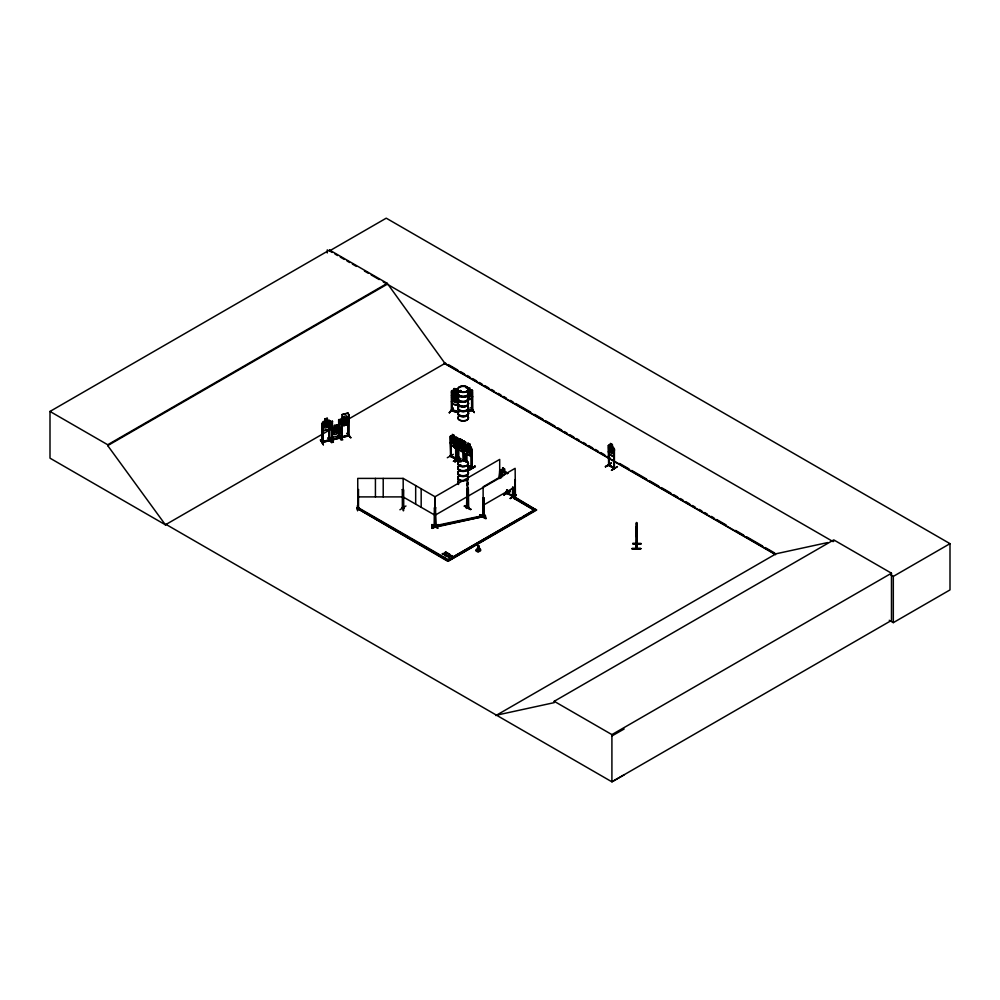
<?xml version="1.0" encoding="UTF-8"?>
<svg xmlns="http://www.w3.org/2000/svg" width="1000" height="1000" viewBox="0 0 1000 1000"><rect width="100%" height="100%" fill="white"/><g stroke="black" fill="none" stroke-linecap="round" stroke-linejoin="round"><path stroke-width="1.5" d="M636.725 525.837L636.712 525.125L636.487 533.175L636.625 528.725M632.25 548.888C658.637 548.55 614.3 549.338 640.763 548.488M632.275 548.312L640.763 548.538M636.6 529.163L636.475 533.55L636.35 532.275M478.275 548.15C477.488 540.65 482.463 554 477.137 550.725L478.237 545.737L477.75 548.25M636.712 548.062L636.312 548.713L636.5 526.438L636.362 528.85M641.175 543.663L632.688 543.425M636.712 523.837L636.625 524.837M636.413 531.462L636.538 529.963M636.375 534.9L636.413 536.675L636.712 532.863M636.375 548.688L636.775 543.837L636.362 548.062M477.738 551.025L478.175 545.925L477.137 550.725M322.025 442.362L329.725 440.425L329.812 439.725M328.95 440.138L322.025 441.688L329.725 439.75M331.65 439.938L339.438 437.975L338.713 437.45M348.738 435.625L340.95 437.6L341.788 436.925M460.962 391.362L460.387 390.462L459.625 390.95M465.85 387.6L466.5 387.238M466.312 387.775L466.475 387.25M460.863 465.012L459.487 465.225L460.5 465.812M465.95 454.125L466 461.637M466.087 462.188L466.15 454M466.512 462.025L466.45 462.163M476.863 550.3L478.15 545.788M431.712 525.037C439.85 527.7 440.45 531.15 432.038 524.487M470.412 509.6L464.375 506.15M464.625 506L470.675 509.4M470.675 509.137L464.663 505.65L464.35 506.225M479.787 515.138C482.537 512.987 492.638 524.225 479.812 515.062M480.062 514.913L486.112 518.312M479.738 550.6L478.612 545.837L479.875 550.15M471.812 410.562L472.525 409.712M637.112 544.288L637.062 525.4M636.312 548.3L636.538 522.55L636.663 548.75L637.137 543.95M323.1 430.825L329.062 429.263L329.975 426.825L329.1 429.312L323.1 430.825L322.312 428.762M338.725 435.85L339.562 433.312L338.725 435.85L332.688 437.312L331.975 435.213M453.15 439.938L454.525 438.638M468.787 448.688L470.637 447.688L469.387 449.6L470.7 453.038L468.988 449.85L467.575 451.312M459.562 448.2L458.888 450.163L454.263 447.488L453.65 438.762L454.35 438.275L458.913 440.988C460.487 444.588 460.887 455.012 454.312 447.438L453.65 438.762M466.875 454.387L467.537 452.562M467.6 452.525L466.925 454.487L462.3 451.825L461.775 443L459.925 441.938L459.925 446.188L461.775 447.25M614.237 454.9L613.575 456.712L609.113 454.062L608.45 451.488L608.987 454.15L613.625 456.825L614.3 454.95M463.825 450.163L463.1 452.025L458.488 449.475L463.212 452.088L463.9 444.1L463.2 442.9C462.612 441.112 456.525 440.675 458.575 440.262M471.138 456.362L471.8 448.462L469.95 446.5L470.812 447.9L470.812 452.15L469.812 453.4L467.962 452.35M471.925 454.55L471.188 456.463L466.587 453.762M468.475 389.1L468.512 388.913A5.312 3.062 0 0 0 460.538 386.325A5.312 3.062 0 0 0 460.538 391.637A5.312 3.062 0 0 0 468.5 388.988M471.65 399.1L472.525 396.613L471.65 399.1L467.887 399.762M444.85 555.513L445.462 553.625L448.013 553.3L445.462 554.012L444.85 555.513L444.862 553.675L444.363 555.237M448.75 557.375L449.45 554.125L448.762 556.3L446.25 555.938L448.837 555.6M448.75 557.762L449.925 554.4M444.938 553.35C439.025 553.562 445.838 555.275 445.55 551.875L446.037 552.537L445.55 551.875M444.938 553.737L445.55 552.25M449.45 554.125L448.837 555.988L446.25 556.325M323.35 444.8L320.337 439.837L323.387 444.75M332.987 442.337L329.988 437.388L333.387 441.887M339.25 435.337L342.713 439.925L339.312 435.425M455.275 395.012C454.513 398.375 451.362 396.2 454.837 394.35L453.275 391.312L455.188 394.137L456.65 392.287L457.463 392.5L455.875 394.663L457.562 397.75L455.175 395.2M445.538 553.688L446.037 552.15M448.263 557.487L448.762 555.925M605.4 466.8L611.15 463.2M399.925 509.762L405.975 505.988M447.312 457.725L453.338 454.325M460.85 458.638L454.925 461.85M504.188 495L503.775 494.4L509.787 490.962M510.175 491.488L504.087 494.913M403.137 507.463L402.2 507.463L402.2 508.312L402.962 508.363L403.162 489.588L403.562 508.562L402.962 507.413M403.288 508.088L403.162 478.35L435.2 496.85L435.175 526.65L435.85 525.612L435.012 526.075M403.413 508.5L403.713 489.9M451.125 455.725L450.238 455.462L450.913 455.838M456.438 447.088L456.1 459.55L455.887 446.775M457.85 460.538C460.238 461.388 456.7 459 458.738 460.1M435.2 525.837L434.387 525.688M435.288 525.925L434.6 525.562M471.35 468.025L471.525 449.35L472.137 468.2L471.463 467.812M507.125 492.738L507.8 493.113M507.188 490.363L507.188 493.512L507.4 490.238M512.562 495.85L513.387 496.025L508 493.188M329.975 426.825L329.975 420.712L329.038 420.087L323.088 421.587L322.312 422.663L322.137 442.525L329.925 440.562L329.1 440.125M332.537 439.25L332.537 439.925M338.65 437.5L339.55 437.463L339.412 438.2M339.462 438.175L331.85 440.075L331.725 421.425L332.55 421.4L331.85 421.575M341.838 437.575L341.737 418.9L341.025 419.075L341.062 437.75L347.875 435.363M348.762 435.15L347.95 435.15L348.738 434.95M348.837 435.838L341.25 437.738M357.562 505.425L357.562 510.625M357.6 510.613L357.6 505.387M608.35 465.213L614.3 468.65M609.225 464.8L608.612 464.412M609.025 464.925L608.337 464.562L609.225 465.475L609.163 451.562M613.787 467.713C613.288 467.425 602.2 460.387 614.575 468.562L608.612 465.087L608.45 445.387L608.862 465.55M449.613 412.7L453.338 408.325M435.562 507.675L435.775 526.362L435.025 507.987M466.863 507.75L467.35 507.4M466.475 508.338L467.362 508.1L467.075 489.487L466.475 508.338L467.25 508.162M467.6 507.013L468.263 507.3M483.038 515.925L483.925 516.362L483.837 497.875L483.1 498.062L483.837 497.875M515.425 498.175L515.138 468.325L483.1 486.825L483.237 516.725L483.3 498.188M467.175 396.775L468.562 394.363L470.012 396.287L470.863 396.05L469.087 393.787L470.763 390.838L468.512 393.363L467.188 391.613M460.825 390.65L459.95 390.65M460.825 390.95L459.675 391.262M459.263 446.538L460.525 444.775L459.288 441.475L460.913 444.487C461.637 441.475 464.012 444.038 461.35 445.262L462.663 448.7L460.95 445.525L459.538 446.975M467.3 450.875L468.562 449.113L467.325 445.8L468.913 448.762M461.025 465.387L460.288 465.65M462.775 447.812L461.775 449.075L459.925 448.013M339.513 433.375L339.562 427.2L337 427.038L337.038 424.812L334.45 425.412L334.575 427.788L331.9 429.15L332.75 428.175L338.663 426.763L339.513 427.3M348.088 422.25L348.862 421.175L348.9 415.125L348.075 413.013L342.075 414.525L341.238 423.175C342.337 425.175 351.538 420.925 346.213 422.587L346.337 424.963L343.787 425.613L346.337 424.963M451.512 395.375L452.312 394.775L458.175 396.388M453.988 393.025L456.55 393.663L453.988 393.025L454.075 395.4L451.562 395.475M453.988 395.3L452.863 395.763L452.863 400.012L454.113 402.175L456.463 402.825L457.725 401.35L457.725 397.1L456.463 396M451.475 401.525L452.25 404L458.2 405.575L452.3 403.95L451.6 401.488M458.375 412.7L451.525 410.75L451.562 390.887L451.587 410.775L458.4 412.675L458.338 394.125M451.562 390.887C455.2 391.425 452.7 387.175 456.6 389.175L456.562 391.5M452.375 392.25L451.55 392.212L452.375 392.25L452.2 410.913L452.45 410.1L451.6 410.538M456.562 389.212L456.475 391.55L457.738 392.663L457.738 396.912L456.475 398.375L454.137 397.713L452.887 395.538L452.887 391.287L454.137 390.887L454.1 388.462M451.562 397L452.325 399.475L458.25 401.087M458.188 391.95L456.6 391.45M452.25 410.95L452.45 410.1M358.575 507.663L357.675 507.663M467.137 507.275L466.788 507.75M468.375 506.838L467.688 506.925M483.812 515.75L483.812 516.425M514.538 497.738L514.938 497.825M514.625 498.325L515.35 498.188M515.312 498.237L515.138 479.562L514.6 498.312M334.45 425.412L334.487 427.738L333.3 428.875L333.3 433.125L334.575 434.613L336.95 434.012L338.237 431.875L338.237 427.625L336.95 427.188L337.038 424.812M459.575 465.112L460.288 464.875M461.75 443.062L462.388 442.612L467.675 446.463L467.675 452.575L467.6 446.5M462.388 442.612L462.3 451.825M501.3 469.4C499.663 469.712 506.25 470.788 506.65 473.212M507.163 473.612L507.875 473.125M507.238 473.675L507.9 473.212M451.062 437.863L450.913 456.512L450.275 436.35L452.262 436.662M466.975 445.712L467.962 445.363L465.975 445.05M357.65 508.137L358.587 508.137L357.675 508.338M403.05 478.4L357.738 478.4L357.825 508.363L358.512 508.312L358.5 489.637L357.738 489.637L358.5 489.637M403.025 508.125L402.2 508.137L403.762 508.363M402.225 507.663L403.062 507.638M348.013 435.112L341.613 436.7M329.9 437.75L333.413 442.262M450.275 436.35L450.513 456.05L456.438 459.4M450.975 435.85L455.562 438.55M454.312 435.475L454.175 437.837L454.312 435.475L452.325 434.35L452.325 436.775L451.337 436.975L451.337 441.225L452.325 443.6L454.175 444.663M455.525 438.525L456.225 439.725M450.275 442.45L450.887 445.062L454.387 447.05L450.95 445.025M459.925 441.037L459.925 438.762L459.925 441.188L458.938 441.375M461.85 439.925L459.862 438.8M461.85 442.2L461.912 439.888M463.125 442.938L463.825 460.875M466.613 444.6L471.2 447.287M469.95 446.5L469.95 444.225L469.812 446.575M450.838 456.525L451.062 442.488M471.225 447.225L471.925 468.325L467.725 465.925M455.613 458.713C460.45 459.4 441.775 452.175 456.438 458.725M472.075 449.663L471.312 449.475M459.387 457.4L453.413 461.262L459.425 457.45M453.462 461.238L459.688 457.9M454.963 461.838L460.6 458.55M471.25 467.938L471.525 449.35M469.075 469.65L475.025 466.138L469.05 470.012L475.35 466.688L475.012 466.125M434.663 507.775L434.45 526.475L434.45 507.9L435.238 508.113M435.775 507.8L434.45 507.9M468.2 488.837L468.462 507.488L468.4 488.963M467.038 507.312L466.737 508.425L467.287 489.613M499.162 478.4L499.7 470.65L499.913 478.2M499.375 478.512L499.913 470.775M501.225 471.5L500.675 471.188L501.225 477.663M434.387 525.887L435.062 526.75L435.025 496.75L467.075 478.25L467.287 508.113M435.438 525.5L435.838 525.775M438.162 524.562L432.175 528.425L438.188 524.612M432.225 528.362L438.237 524.938L432.225 528.1M515.138 497.388L514.75 498.537L515.35 479.688M499.7 478.075L499.7 459.412L467.663 477.912L467.962 507.75M470.725 509.087L470.262 509.35M505.988 492.238C507.863 492.25 505.475 491.675 506.05 492.825L506.662 493.1L506.6 489.975M503.775 494.787L510.213 491.6L509.75 490.9M507.8 493.312L507.738 490.675M507.738 493.75L507.938 490.55M510.288 498.537L516.287 494.688L510.337 498.512M516.3 494.725L510.325 498.188M507.225 493.5L518.387 499.712M166.15 524.462L165.5 524.85L50 458.162L50 411.438L329.55 250.037L387.262 283.35L444.975 363.4L775.4 554.175M329.55 250.037L329.55 250.9L386.238 218.175L950 543.663L950 589.913L893.312 622.638L889.262 620.288M50 411.438L107.713 444.75L387.262 283.35M624.15 774.85L611.912 781.825L166.075 524.425L165.413 524.8L107.713 445.613L387.262 284.212M165.413 524.8L341.225 423.3M347.962 419.412L445.625 363.025M459.562 448.288L459.562 442.125L457.525 440.262L457.663 437.912L458.587 445.812L457.6 447.062L455.763 446L454.775 443.612L454.775 439.363L455.763 439.162M462.812 443.688C465.087 443.925 462.163 438.775 465.7 442.25L466.613 450.138L465.637 451.388L463.787 450.325L462.812 447.938L461.775 439.963L459.925 438.913M465.7 442.25L463.663 441.15M356.725 508.15L357.887 507.475L449.012 560.087L447.837 560.763L356.725 508.15L447.837 561.337L536.512 510.125L515.312 497.312L514.15 498.562L534.175 510.125L514.15 497.987M356.725 508.738L357.887 508.062L408.812 537.45M466.975 445.262L467.537 446.5M504.55 469.075L502.7 467.863L502.688 476.625M435.025 515.25L467.075 496.75M467.663 496.413L499.7 477.912M483.1 505.325L515.138 486.825M514.15 498.562L515.312 497.887L536.512 510.125M608.625 446.625L609.025 465.6M610.35 445.75L608.387 445.425L609.113 445.037L614.362 448.8L614.362 468.688L613.675 468.325L613.962 455.875M612.325 444.613L610.425 443.438L610.425 445.863L609.438 446.05L609.438 450.3L610.425 452.7L612.263 453.762L613.25 452.5L612.388 444.575M612.325 446.887L613.663 447.587M614.3 448.837L614.275 468.688M613.75 449.837L614.5 450.025L613.75 449.837L614.062 468.237M605.45 466.887L611.462 463.038L605.45 466.5M450.513 558.425L520.538 518M523.225 516.45L534 510.225M536.512 509.55L449.012 560.662M611.462 470.363L617.5 466.538L611.55 470.363M495.85 715.575L776.062 553.787L827.688 542.562M496.5 715.188L554.212 702.638L554.212 701.3L833.763 539.9L891.475 573.212L891.475 620.425L611.912 781.825L611.912 734.613L891.475 573.212M833.763 541.237L833.112 541.625L383.237 281.887M890.638 574.837L893.312 576.388L950 543.663M611.912 735.962L624.15 728.988M460.037 464.862L460.288 465.712M322.863 442.375L322.812 423.675L322.1 423.85L322.325 442.512M329.787 440.625L329.85 420.725M332.612 439.925L332.438 421.238M458.387 411.775C445.725 409.862 455.925 408.975 458.25 412.612M329.075 440.538L329.025 422.1L329.85 422.075L329.15 422.262M471.688 409.675L472.425 409.562M471.625 410.562L471.613 391.887L472.35 391.75L472.525 410.387L472.525 390.5L471.587 389.875L469.875 390.2L471.15 390.85L471.15 395.1L469.825 397.175L467.35 397.65M472.388 410.475L467.863 411.287M327.325 418.375L324.95 418.975L324.95 421.25L323.675 422.337L323.675 426.587L324.95 428.088L327.325 427.488L328.612 425.337L328.612 421.087L327.325 420.65L327.375 418.237L324.825 418.875L324.825 421.15M342.163 414.637L348.05 413.15L348.812 415.163M338.65 419.675L339.475 419.65L338.65 419.675L338.8 438.338L338.8 437.7M347.95 417.325L348.775 417.312L347.95 417.325L348.1 436.025L348.075 417.488M322.925 423.825L322.1 423.85M341.8 437.625L341.85 419.05L341.025 419.075M328.175 438.237L332 442.625L328.212 437.85M350.55 437.587L347.512 433.312M337.85 435.438L341.262 440.225M347.1 433.462L350.925 437.85L347.137 433.075M460.575 465.412L460 465.412M431.75 526.425L484.95 515.188L485.513 516.087L432.312 527.9L431.75 526.425L432.312 527.9M433.263 526.688L440.863 525.075M443.913 524.438L449.988 523.15M453.025 522.513L478.862 517.05M432.312 527.325L485.513 516.087M467.238 388.438L469.913 387.975L469.825 390.35M467.35 390.825L471.625 389.925L472.525 390.5M467.35 391.587L469.913 391.025L469.825 395.35L467.35 395.825M466.987 399.862L471.587 399.038M467.775 410.65L471.637 409.688L471.538 410.4M467.863 410.8L471.538 409.925M467.775 411.125L472.25 410.238M471.575 407.863L474.263 412.55L471.138 407.6M471.138 407.987L474.263 412.55M502.7 470.288L501.725 470.475L501.725 474.725M455.825 458.4L456.1 459.55M471.463 467.137L471.85 468.325M512.7 495.675L513.175 496.85L513.112 487.562M512.7 496.35L512.775 487.137M348.612 435.637L348.65 417.15M338.888 438.363L338.775 419.825M332.438 439.062C327.713 440.775 350.312 434.062 332.638 439.875M322.775 442.125L322.812 423.675M448.013 553.3L445.538 553.3L445.462 554.012M442.35 553.688L448.013 553.675M442.35 554.075L444.862 554.05M449.438 555.562L451.912 555.925L449.363 556.263M446.25 555.938L451.912 555.925M449.363 555.875L451.912 555.55M331.887 440.087L331.725 421.425M329.188 440.763L329.025 422.1M402.287 489.637L403.062 489.812L402.287 489.637L402.375 508.363M357.738 496.9L403.05 496.9L435.2 515.35M475.7 550.175C476.875 554.038 484.613 549.663 478.475 548.688M636.413 527.475L636.625 522.562L636.475 523.975M636.625 532.9L636.6 529.575M641.188 543.688L632.675 543.725M632.675 543.6L641.162 543.575M478.237 549.362L479.012 549.438L478.475 545.725M456.425 396.037L458.1 396.5M454.137 388.612L456.475 389.275M452.35 390.3L458.188 391.975M452.438 399.375L458.188 401M451.475 410.05L452.137 410.238M403.55 505.725L403.638 510.675M343.875 423.237L342.6 422.8L342.6 418.55L343.875 416.413L346.25 415.8L347.537 417.3L347.537 421.55L346.337 422.688M458.212 460.475L458.113 448.125M506.812 492.238L506.25 491.912L506.388 492.625M506.575 493.1L506.388 491.95M469.95 444.225L467.9 443.125L467.962 445.513M467.962 443.237L469.812 444.3M454.312 437.762L455.588 438.488M463.825 445.45L463.288 445.138L463.288 460.562M466.637 453.713L471.2 456.312M467.938 465.325L472.137 467.525L467.725 465.45M461.075 461.662L458.512 460.438L460.863 461.788M467.938 465.812L472.075 468.137M469.387 470.188L475.1 466.512M483.9 516.337L483.638 497.75M464.588 506.025L470.725 509.475M329.55 250.9L332.238 252.45M334.925 254L337.612 255.55M340.288 257.1L344.312 259.425M347 260.975L349.688 262.525M352.375 264.075L356.4 266.4M364.45 271.05L368.475 273.375M371.163 274.925L379.212 279.562M610.425 443.587L612.263 444.65M448.325 364.575L457.762 370.025M460.462 371.587L464.513 373.925M467.2 375.475L469.9 377.038M472.6 378.587L476.65 380.925M479.35 382.488L482.038 384.05M484.738 385.6L488.787 387.938M491.488 389.5L494.175 391.05M498.225 393.387L500.925 394.95M503.625 396.5L506.312 398.062M510.363 400.4L513.062 401.95M515.763 403.512L530.6 412.075M534.637 414.412L542.737 419.087M545.425 420.637L554.875 426.087M557.562 427.65L561.613 429.988M564.312 431.538L567.013 433.1M569.712 434.663L573.75 436.987M576.45 438.55L579.15 440.112M583.188 442.438L585.887 444M588.587 445.562L592.638 447.9M595.337 449.45L598.025 451.012M600.725 452.562L604.775 454.9M607.475 456.463L610.163 458.013M619.612 463.462L629.05 468.913M631.75 470.475L646.587 479.038M649.275 480.6L658.725 486.05M661.413 487.6L670.863 493.062M673.55 494.613L677.6 496.95M680.3 498.512L683 500.062M685.7 501.625L689.737 503.963M692.438 505.513L695.138 507.075M699.175 509.412L701.875 510.962M704.575 512.525L707.275 514.075M711.325 516.413L714.013 517.975M716.712 519.525L726.15 524.987M735.6 530.438L743.688 535.1M746.388 536.663L762.575 546M765.263 547.562L774.712 553.013M444.087 363.275L775.6 554.675M457.663 437.912L455.688 436.775L455.688 439.2L454.312 438.413M463.787 444.263L465.637 445.325L465.637 449.575L463.787 448.512M502.638 467.9L504.675 469L504.55 474.938M502.7 471.05L504.575 472.212M475.7 550.288L478.275 551.825M411.488 539L446.325 559.113M554.212 701.3L611.912 734.613M341.238 423.175L343.837 423.188L343.787 425.613M513.312 496.625L513.312 487.45M450.25 456.2L456.225 459.55L456.225 447.212M506.775 492.887L506.8 489.85M454.5 444L453.35 441.112C452.463 444.137 450.3 441.788 452.925 440.375L451.688 437.062L453.312 440.075M348.862 415.075L348.725 435.875M328.175 437.85L331.625 442.625M505.525 472.675L504.562 471.3M485.513 516.663L484.95 515.188M505.887 472.05L506.6 473.275M472.35 391.75L471.613 391.887M468.462 506.75L468.462 507.425M453.75 440.85L454.6 442.987M479.237 550.938L478.512 545.962L478.5 551.1M636.275 534.9L636.325 536.675M403.188 506.9L403.175 510.675M358.6 507.825L358.425 508.363M893.312 576.388L893.312 622.638M535.337 509.45L447.825 559.975M512.562 487.262L512.562 496.575M501.438 471.375L501.438 477.537M500.887 477.225L500.8 469.875L500.675 477.35M467.863 489.275L467.863 507.775M466.7 452.762L466.7 462.013M466.488 452.887L466.488 462.137M464.038 453.038L464.038 460.75M463.725 441.112L463.725 443.537M463.488 451.188L463.488 460.438M458.663 449.975L458.512 460.925M458.45 448.55L458.438 460.925L457.912 448.237M455.675 446.9L455.688 459.3M450.637 455.375L450.725 456.488M421.175 488.75L421.175 507.25M415.675 485.562L415.675 504.062M383.212 478.4L383.212 496.9M375.425 478.4L375.425 496.9M339.35 419.5L339.425 438.225M332.013 429.2L332.013 435.262M327.287 249.862L327.287 252.925M107.713 444.75L107.713 445.613M467.75 471.688A5.375 3.1 0 0 1 463.088 476.337A5.375 3.1 0 0 1 458.438 471.688M467.675 472A5.288 3.05 0 0 1 463.088 476.587A5.288 3.05 0 0 1 458.512 472M468.175 478.3A5.263 3.038 0 0 1 466.812 479.675M465.725 480.15A5.263 3.038 0 0 1 464.462 480.45M463.088 480.562A5.263 3.038 0 0 1 458.537 476M467.65 476A5.263 3.038 0 0 1 468.363 477.512M468.225 478.65A5.312 3.062 0 0 1 466.85 480.025M465.75 480.513A5.312 3.062 0 0 1 464.462 480.812M463.088 480.925A5.312 3.062 0 0 1 458.5 476.325M467.688 476.325A5.312 3.062 0 0 1 468.4 477.85M467.75 466.575A5.375 3.1 0 0 1 463.088 471.238A5.375 3.1 0 0 1 458.438 466.575M467.688 471.15A5.3 3.062 0 0 1 463.088 475.737A5.3 3.062 0 0 1 458.5 471.15M467.688 466.9A5.3 3.062 0 0 1 463.088 471.488A5.3 3.062 0 0 1 458.5 466.9M467.75 471.425A5.375 3.1 0 0 1 463.088 476.075A5.375 3.1 0 0 1 458.438 471.425M467.75 466.312A5.375 3.1 0 0 1 463.088 470.975A5.375 3.1 0 0 1 458.438 466.312M467.688 466.037A5.3 3.062 0 0 1 463.088 470.637A5.3 3.062 0 0 1 458.5 466.037M467.65 479.8A5.263 3.038 0 0 1 466.812 480.425M463.088 481.312A5.263 3.038 0 0 1 458.537 476.75M467.65 476.75A5.263 3.038 0 0 1 468.175 477.488M467.688 479.55A5.312 3.062 0 0 1 466.85 480.188M463.088 481.075A5.312 3.062 0 0 1 458.5 476.488M467.688 476.488A5.312 3.062 0 0 1 468.225 477.225M468.288 483.488A5.375 3.1 0 0 1 466.887 484.875M458.438 484.237A5.375 3.1 0 0 1 458.438 481.125M467.675 484.5A5.288 3.05 0 0 1 466.838 485.138M458.512 484.5A5.288 3.05 0 0 1 458.512 481.45M467.75 483.975A5.375 3.1 0 0 1 466.887 484.613M458.438 483.975A5.375 3.1 0 0 1 458.438 480.863M468.2 482.912A5.288 3.05 0 0 1 466.838 484.275M458.512 483.65A5.288 3.05 0 0 1 458.512 480.6M468.212 488.013A5.3 3.062 0 0 1 466.838 489.387M467.675 489.613A5.288 3.05 0 0 1 466.838 490.238M468.175 492.85A5.263 3.038 0 0 1 466.812 494.212M468.288 488.587A5.375 3.1 0 0 1 466.887 489.975M467.75 489.075A5.375 3.1 0 0 1 466.887 489.712M468.225 492.975A5.312 3.062 0 0 1 466.85 494.35M467.85 397.362A5.375 3.1 0 0 1 463.2 402.013A5.375 3.1 0 0 1 458.537 397.362M467.775 397.688A5.288 3.05 0 0 1 463.2 402.262A5.288 3.05 0 0 1 458.612 397.688M467.762 401.675A5.263 3.038 0 0 1 463.2 406.238A5.263 3.038 0 0 1 458.638 401.675M467.788 401.962A5.3 3.062 0 0 1 463.2 406.562A5.3 3.062 0 0 1 458.6 401.962M467.85 392.262A5.375 3.1 0 0 1 463.2 396.912A5.375 3.1 0 0 1 458.537 392.262M467.775 396.825A5.288 3.05 0 0 1 463.2 401.413A5.288 3.05 0 0 1 458.612 396.825M467.788 392.575A5.3 3.062 0 0 1 463.2 397.163A5.3 3.062 0 0 1 458.6 392.575M467.85 397.1A5.375 3.1 0 0 1 463.2 401.75A5.375 3.1 0 0 1 458.537 397.1M467.85 392A5.375 3.1 0 0 1 463.2 396.65A5.375 3.1 0 0 1 458.537 392M467.775 391.725A5.288 3.05 0 0 1 463.2 396.3A5.288 3.05 0 0 1 458.612 391.725M467.85 411.912A5.375 3.1 0 0 1 463.2 416.562A5.375 3.1 0 0 1 458.537 411.912M467.775 412.238A5.288 3.05 0 0 1 463.2 416.812A5.288 3.05 0 0 1 458.612 412.238M467.762 416.225A5.263 3.038 0 0 1 463.2 420.788A5.263 3.038 0 0 1 458.638 416.225M467.762 402.425A5.275 3.05 0 0 1 463.2 407A5.275 3.05 0 0 1 458.625 402.425M467.788 416.512A5.3 3.062 0 0 1 463.2 421.112A5.3 3.062 0 0 1 458.6 416.512M467.788 402.15A5.312 3.062 0 0 1 463.2 406.75A5.312 3.062 0 0 1 458.6 402.15M467.85 406.812A5.375 3.1 0 0 1 463.2 411.463A5.375 3.1 0 0 1 458.537 406.812M467.775 411.375A5.288 3.05 0 0 1 463.2 415.962A5.288 3.05 0 0 1 458.612 411.375M467.775 407.125A5.288 3.05 0 0 1 463.2 411.712A5.288 3.05 0 0 1 458.612 407.125M467.85 411.65A5.375 3.1 0 0 1 463.2 416.3A5.375 3.1 0 0 1 458.537 411.65M467.85 406.55A5.375 3.1 0 0 1 463.2 411.2A5.375 3.1 0 0 1 458.537 406.55M467.775 406.275A5.288 3.05 0 0 1 463.2 410.85A5.288 3.05 0 0 1 458.612 406.275M458.312 446.725L456.6 443.612C455.812 446.712 453.488 444.225 456.175 442.863L454.938 439.55L456.562 442.575C457.287 439.562 459.637 442.137 456.987 443.35L458.312 446.725M466.35 451.062L464.637 447.938L463.6 449.475L462.9 449.075L464.212 447.2L462.975 443.888L464.6 446.912C465.375 443.963 467.575 446.362 465.025 447.688L466.35 451.062M613.15 453.325L611.438 450.2C610.588 453.275 608.488 450.875 611.013 449.462L609.788 446.15L611.4 449.175C612.125 446.163 614.475 448.725 611.838 449.95L613.15 453.325M328.325 426.3L327.5 426.587L326.1 424.738L323.888 427.512L325.55 424.375L323.95 422.175L326.05 423.738L328.225 421.1L326.613 424.125L328.325 426.3M337.95 432.837L337.075 433.062L335.725 431.275L333.512 434.05L335.175 430.913L333.575 428.713L335.675 430.262L337.85 427.638L336.238 430.662L337.95 432.837M342.8 417.362L344.487 419.625L342.875 422.663L345.05 420.025L347.15 421.575L345.55 419.375L347.25 416.325L345 419.012L343.6 417.175L342.8 417.362M457.438 402.325L455.25 399.6C454.1 402.837 451.512 400.887 454.712 398.95L453.137 395.913L455.2 398.562C456.087 395.387 459.15 397.45 455.75 399.25L457.438 402.325M453.025 408.25L449.25 412.7L453.025 408.25M357.762 507.45L358.512 507.675L357.738 507.463M326.9 418.862L325.375 420.012L326.9 418.862M327.325 421.413L324.95 422.013L324.95 426.262L327.325 425.662L327.325 421.413M346.25 417.625L343.875 418.225L343.875 422.475L346.25 421.875L346.25 417.625M336.525 425.4L335 426.55L336.525 425.4M345.825 423.875L344.3 425.025L345.825 423.875M336.95 427.95L334.575 428.55L334.575 432.8L336.95 432.2L336.95 427.95M469.375 388.537L467.8 388.837L467.8 389.6L469.375 389.3L469.375 388.537M456.05 393.988L454.538 393.562L456.05 394.738L456.05 393.988M456.463 396.75L454.113 396.112L454.113 400.363L456.463 401L456.463 396.75M456.062 389.538L454.562 389.113L456.062 390.288L456.062 389.538M456.475 392.3L454.137 391.65L454.137 395.887L456.475 396.55L456.475 392.3M469.487 444.487L468.3 443.812L469.487 445.25L469.487 444.487M453.85 435.75L452.663 435.075L453.85 436.5L453.85 435.75M461.45 440.15L460.262 439.475L461.45 440.913L461.45 440.15M469.812 447.337L467.962 446.275L467.962 450.525L469.812 451.587L469.812 447.337M454.175 438.587L452.325 437.537L452.325 441.788L454.175 442.837L454.175 438.587M611.938 444.837L610.75 444.162L611.938 445.6L611.938 444.837M612.263 447.688L610.425 446.625L610.425 450.875L612.263 451.938L612.263 447.688M465.3 442.475L464.125 441.8L465.3 443.237L465.3 442.475M457.262 438.15L456.087 437.463L457.262 438.9L457.262 438.15M457.6 440.988L455.763 439.925L455.763 444.175L457.6 445.238L457.6 440.988M504.212 469.263L503.038 468.587L504.212 470.025L504.212 469.263M460.438 465.938A5.3 3.062 0 0 0 468.387 463.288A5.3 3.062 0 0 0 460.438 460.637A5.3 3.062 0 0 0 460.438 465.938M460.462 466.362A5.263 3.038 0 0 0 468.363 463.725A5.263 3.038 0 0 0 460.462 461.087A5.263 3.038 0 0 0 460.462 466.362M460.438 466.112A5.312 3.062 0 0 0 468.4 463.45A5.312 3.062 0 0 0 460.438 460.8A5.312 3.062 0 0 0 460.438 466.112M460.562 392.038A5.263 3.038 0 0 0 468.462 389.4A5.263 3.038 0 0 0 460.562 386.775A5.263 3.038 0 0 0 460.562 392.038M459.438 391.325A5.312 3.062 0 0 0 468.325 389.95A5.312 3.062 0 0 0 461.825 386.188A5.312 3.062 0 0 0 459.438 391.325"/></g></svg>
